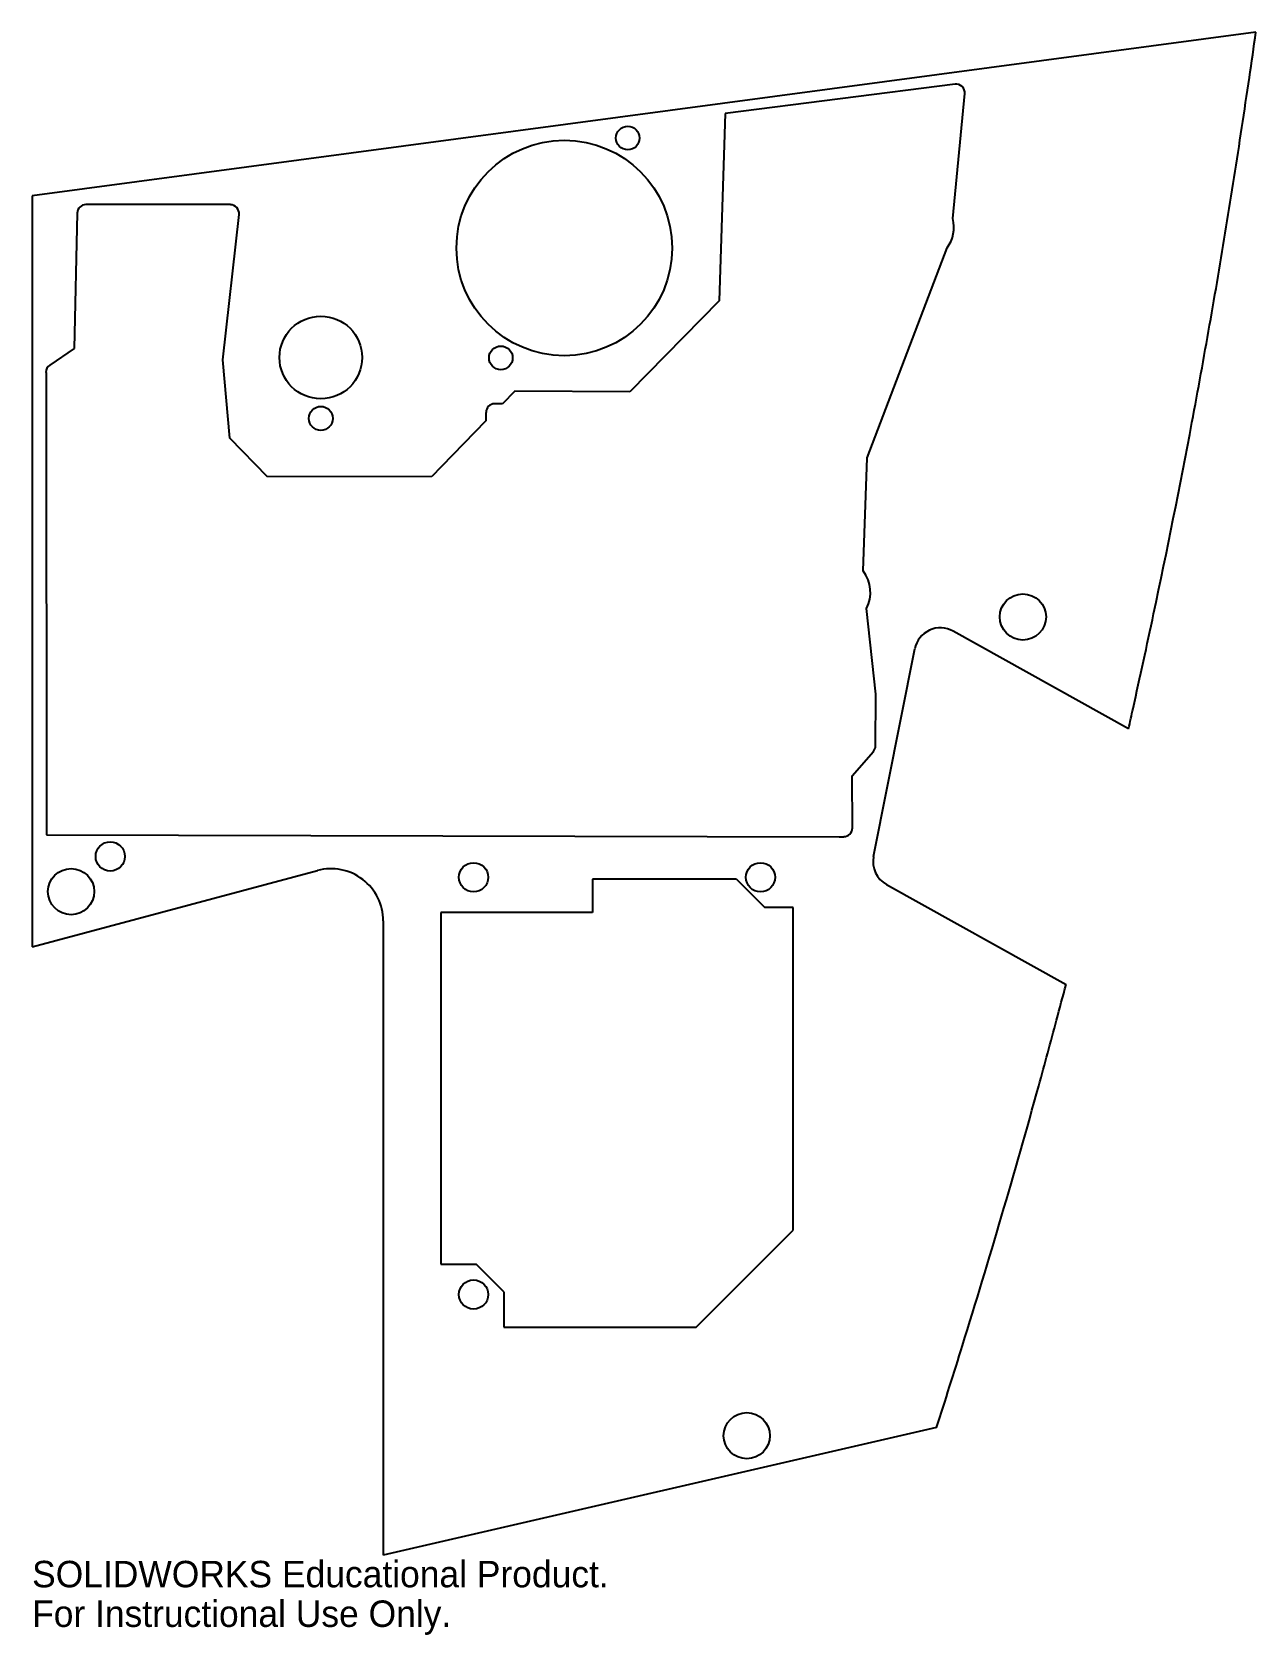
# Model space of a CAD drawing. Header units: inches. Extents: x 118.1 to 126.9, y 36 to 47.5.
import ezdxf

# ---------------------------------------------------------------- set-up
doc = ezdxf.new("R2010")
doc.units = ezdxf.units.IN
doc.header["$MEASUREMENT"] = 0
doc.styles.add('SLDTEXTSTYLE0', font='Arail.ttf')

msp = doc.modelspace()

# ---------------------------------------------------------------- linework, layer by layer
at = {"color": 1, "linetype": 'Continuous', "lineweight": 25}
for p, q in [((126.864, 47.515), (118.068, 46.337)), ((124.701, 47.14), (123.05, 46.929)), ((124.685, 46.174), (124.771, 47.072)), ((123.05, 46.929), (123.005, 45.583)), ((118.068, 46.337), (118.068, 40.937)), ((119.494, 46.274), (118.455, 46.275)), ((118.392, 46.213), (118.371, 45.239)), ((119.44, 45.158), (119.556, 46.204)), ((124.07, 44.454), (124.644, 45.964)), ((123.005, 45.583), (122.364, 44.928)), ((118.371, 45.239), (118.195, 45.12)), ((118.168, 45.068), (118.172, 41.743)), ((119.488, 44.594), (119.44, 45.158)), ((121.449, 44.842), (121.393, 44.842)), ((121.537, 44.932), (121.449, 44.842)), ((122.364, 44.928), (121.537, 44.932)), ((121.33, 44.72), (121.01, 44.39)), ((121.33, 44.78), (121.33, 44.72)), ((119.761, 44.316), (119.488, 44.594)), ((121.01, 44.39), (120.94, 44.318)), ((124.04, 43.641), (124.07, 44.454)), ((120.94, 44.318), (119.761, 44.316)), ((124.131, 42.754), (124.064, 43.371)), ((125.948, 42.505), (124.688, 43.207)), ((124.116, 41.586), (124.413, 43.079)), ((124.13, 42.383), (124.132, 42.747)), ((123.962, 42.166), (124.115, 42.342)), ((123.964, 41.792), (123.962, 42.166)), ((118.172, 41.743), (123.868, 41.729)), ((123.868, 41.729), (123.901, 41.729)), ((118.068, 40.937), (120.119, 41.487)), ((123.13, 41.424), (122.095, 41.424)), ((122.095, 41.424), (122.095, 41.183)), ((123.13, 41.424), (123.334, 41.219)), ((124.208, 41.386), (125.499, 40.667)), ((121.006, 41.183), (121.006, 38.656)), ((122.095, 41.183), (121.006, 41.183)), ((123.538, 41.219), (123.334, 41.219)), ((123.538, 38.9), (123.538, 41.219)), ((120.591, 41.124), (120.591, 36.562)), ((122.841, 38.203), (123.538, 38.9)), ((121.006, 38.656), (121.259, 38.656)), ((121.459, 38.456), (121.259, 38.656)), ((121.459, 38.456), (121.459, 38.203)), ((121.459, 38.203), (122.841, 38.203)), ((124.568, 37.48), (120.591, 36.562))]:
    msp.add_line(p, q, dxfattribs=at)
for centre, radius in [((122.349, 46.753), 0.0848), ((121.893, 45.962), 0.775), ((120.143, 45.175), 0.297), ((121.437, 45.172), 0.0848), ((120.143, 44.737), 0.086), ((125.189, 43.309), 0.166), ((118.63, 41.587), 0.105), ((118.348, 41.334), 0.166), ((121.241, 41.437), 0.105), ((123.303, 41.437), 0.105), ((121.241, 38.437), 0.105), ((123.204, 37.422), 0.166)]:
    msp.add_circle(centre, radius, dxfattribs=at)
for centre, radius, start, end in [((124.709, 47.078), 0.0625, 354.5469, 97.2706), ((118.455, 46.212), 0.0625, 89.942, 178.7444), ((119.493, 46.211), 0.0625, 353.6925, 89.942), ((124.443, 46.112), 0.25, 323.676, 14.3065), ((118.23, 45.068), 0.0625, 124.1708, 180.0712), ((121.393, 44.78), 0.0625, 90, 180), ((124.09, 43.678), 0.0625, 217.0396, 217.6813), ((123.843, 43.487), 0.25, 332.1759, 37.6813), ((124.596, 43.043), 0.188, 60.8876, 168.7583), ((124.069, 42.747), 0.0625, 359.6936, 6.2367), ((124.067, 42.383), 0.0625, 319.1081, 359.6936), ((123.901, 41.792), 0.0625, 270, 0.2781), ((120.216, 41.124), 0.375, 0, 105), ((124.3, 41.549), 0.188, 168.7583, 240.8876)]:
    msp.add_arc(centre, radius, start, end, dxfattribs=at)
for points, knots in [([(125.948, 42.505), (125.959, 42.554), (126.02, 42.828), (126.179, 43.557), (126.363, 44.474), (126.532, 45.406), (126.652, 46.112), (126.745, 46.707), (126.815, 47.176), (126.848, 47.406), (126.864, 47.515)], [0.2439303, 0.2439303, 0.2439303, 0.2439303, 0.2484611, 0.2692955, 0.3109643, 0.3317987, 0.3526331, 0.3734675, 0.3838847, 0.3933071, 0.3933071, 0.3933071, 0.3933071]), ([(124.568, 37.48), (124.631, 37.676), (124.791, 38.181), (125.038, 38.999), (125.261, 39.78), (125.412, 40.338), (125.476, 40.581), (125.499, 40.667)], [0.0844511, 0.0844511, 0.0844511, 0.0844511, 0.103565, 0.1335245, 0.163484, 0.1784638, 0.1865605, 0.1865605, 0.1865605, 0.1865605])]:
    msp.add_open_spline(points, degree=3, knots=knots, dxfattribs=at)

# ---------------------------------------------------------------- texts
at = {"color": 7, "linetype": 'Continuous', "char_height": 0.1903, "attachment_point": 1, "style": 'SLDTEXTSTYLE0'}
for s, insert in [('SOLIDWORKS Educational Product.', (118.068, 36.522)), ('For Instructional Use Only.', (118.068, 36.237))]:
    msp.add_mtext(s, dxfattribs=dict(at, insert=insert))

doc.saveas('drawing.dxf')
